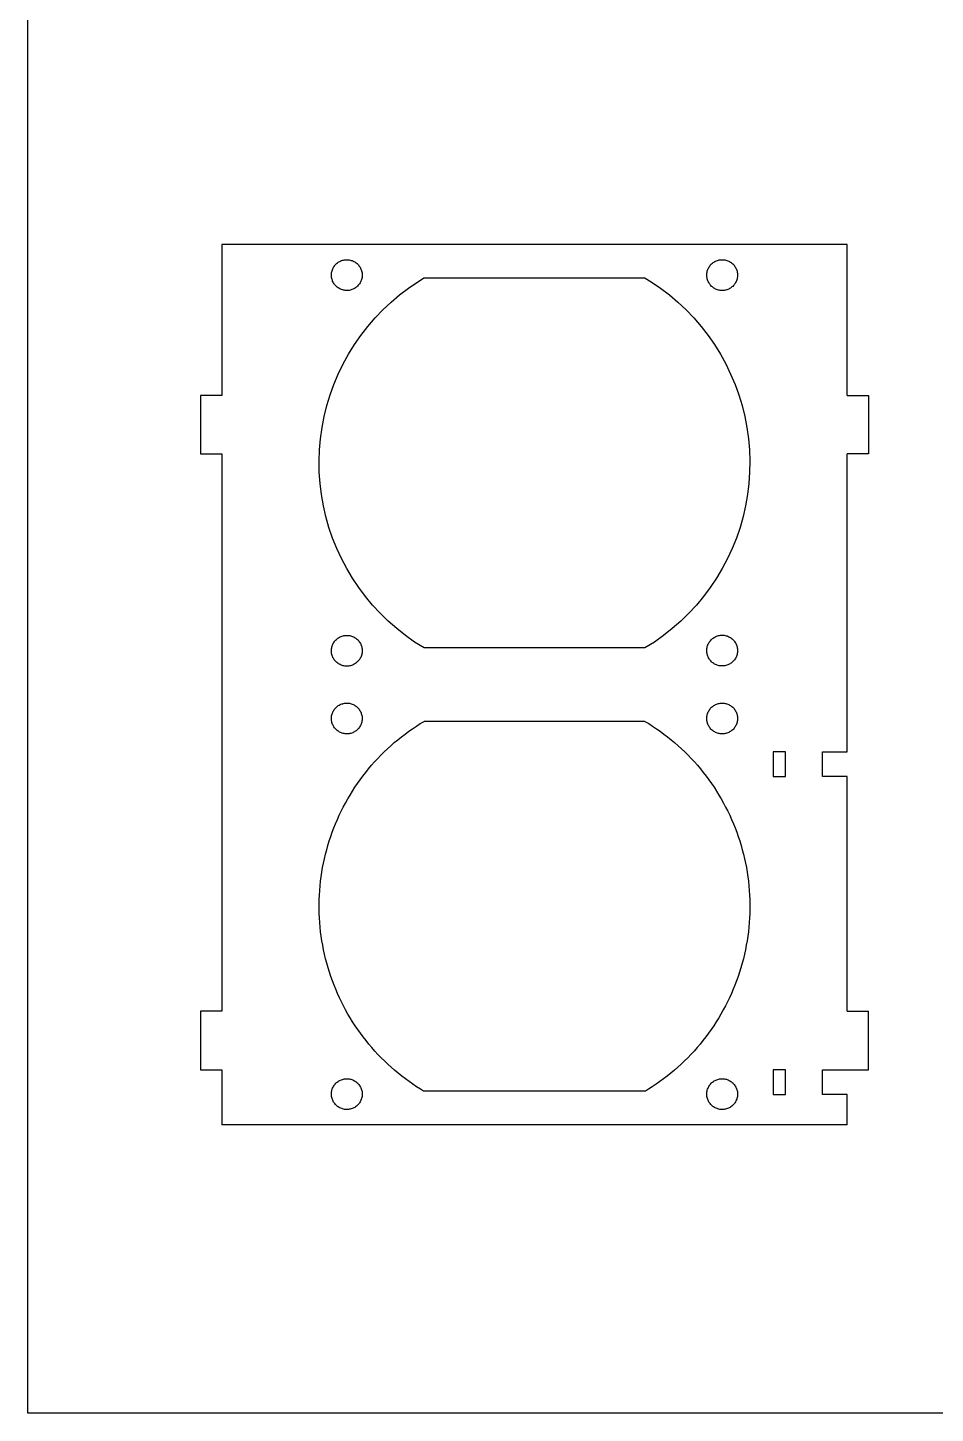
# Model space of a CAD drawing. Extents: x -289 to 301, y -213 to 237.
# Drawn here: x -288.7 to -141.2, y -212.8 to 12.2 of the extents above; entities that cross this region are included whole.
import ezdxf

# ---------------------------------------------------------------- set-up
doc = ezdxf.new("R2010")
doc.units = 0
doc.layers.get('0').update_dxf_attribs({"linetype": 'CONTINUOUS'})

msp = doc.modelspace()

# ---------------------------------------------------------------- linework, layer by layer
for p, q in [((-288.69, -212.8), (-288.69, 237.2)), ((-257.13, -22.98), (-257.13, -47.51)), ((-155.53, -22.98), (-257.13, -22.98)), ((-155.53, -47.51), (-155.53, -22.98)), ((-239.18, -27.12), (-239.12, -26.98)), ((-239.12, -26.98), (-239.05, -26.84)), ((-239.05, -26.84), (-238.98, -26.7)), ((-238.98, -26.7), (-238.89, -26.57)), ((-238.89, -26.57), (-238.8, -26.44)), ((-238.8, -26.44), (-238.7, -26.32)), ((-238.7, -26.32), (-238.59, -26.2)), ((-238.59, -26.2), (-238.48, -26.1)), ((-238.48, -26.1), (-238.36, -26)), ((-238.36, -26), (-238.23, -25.9)), ((-238.23, -25.9), (-238.1, -25.82)), ((-238.1, -25.82), (-237.96, -25.75)), ((-237.96, -25.75), (-237.82, -25.68)), ((-237.82, -25.68), (-237.67, -25.62)), ((-237.67, -25.62), (-237.52, -25.57)), ((-237.52, -25.57), (-237.37, -25.53)), ((-237.37, -25.53), (-237.22, -25.51)), ((-237.22, -25.51), (-237.06, -25.49)), ((-237.06, -25.49), (-236.9, -25.48)), ((-236.9, -25.48), (-236.75, -25.48)), ((-236.75, -25.48), (-236.59, -25.49)), ((-236.59, -25.49), (-236.43, -25.51)), ((-236.43, -25.51), (-236.28, -25.54)), ((-236.28, -25.54), (-236.13, -25.58)), ((-236.13, -25.58), (-235.98, -25.63)), ((-235.98, -25.63), (-235.83, -25.68)), ((-235.83, -25.68), (-235.69, -25.75)), ((-235.69, -25.75), (-235.55, -25.83)), ((-235.55, -25.83), (-235.42, -25.91)), ((-235.42, -25.91), (-235.29, -26)), ((-235.29, -26), (-235.17, -26.1)), ((-235.17, -26.1), (-235.06, -26.21)), ((-235.06, -26.21), (-234.95, -26.33)), ((-234.95, -26.33), (-234.85, -26.45)), ((-234.85, -26.45), (-234.76, -26.58)), ((-234.76, -26.58), (-234.67, -26.71)), ((-234.67, -26.71), (-234.6, -26.85)), ((-234.6, -26.85), (-234.53, -26.99)), ((-234.53, -26.99), (-234.48, -27.13)), ((-178.15, -27.06), (-178.09, -26.91)), ((-178.09, -26.91), (-178.02, -26.77)), ((-178.02, -26.77), (-177.94, -26.64)), ((-177.94, -26.64), (-177.85, -26.51)), ((-177.85, -26.51), (-177.76, -26.38)), ((-177.76, -26.38), (-177.65, -26.26)), ((-177.65, -26.26), (-177.54, -26.15)), ((-177.54, -26.15), (-177.42, -26.05)), ((-177.42, -26.05), (-177.3, -25.95)), ((-177.3, -25.95), (-177.17, -25.87)), ((-177.17, -25.87), (-177.03, -25.79)), ((-177.03, -25.79), (-176.89, -25.71)), ((-176.89, -25.71), (-176.75, -25.65)), ((-176.75, -25.65), (-176.6, -25.6)), ((-176.6, -25.6), (-176.45, -25.55)), ((-176.45, -25.55), (-176.3, -25.52)), ((-176.3, -25.52), (-176.14, -25.5)), ((-176.14, -25.5), (-175.99, -25.48)), ((-175.99, -25.48), (-175.83, -25.48)), ((-175.83, -25.48), (-175.67, -25.48)), ((-175.67, -25.48), (-175.52, -25.5)), ((-175.52, -25.5), (-175.36, -25.52)), ((-175.36, -25.52), (-175.21, -25.55)), ((-175.21, -25.55), (-175.06, -25.6)), ((-175.06, -25.6), (-174.91, -25.65)), ((-174.91, -25.65), (-174.77, -25.71)), ((-174.77, -25.71), (-174.63, -25.79)), ((-174.63, -25.79), (-174.49, -25.87)), ((-174.49, -25.87), (-174.36, -25.95)), ((-174.36, -25.95), (-174.24, -26.05)), ((-174.24, -26.05), (-174.12, -26.15)), ((-174.12, -26.15), (-174.01, -26.26)), ((-174.01, -26.26), (-173.9, -26.38)), ((-173.9, -26.38), (-173.81, -26.51)), ((-173.81, -26.51), (-173.72, -26.64)), ((-173.72, -26.64), (-173.64, -26.77)), ((-173.64, -26.77), (-173.57, -26.91)), ((-173.57, -26.91), (-173.51, -27.06)), ((-239.33, -27.89), (-239.32, -27.73)), ((-239.33, -28.05), (-239.33, -27.89)), ((-239.32, -28.21), (-239.33, -28.05)), ((-239.32, -27.73), (-239.3, -27.58)), ((-239.3, -28.36), (-239.32, -28.21)), ((-239.3, -27.58), (-239.27, -27.42)), ((-239.27, -28.52), (-239.3, -28.36)), ((-239.27, -27.42), (-239.23, -27.27)), ((-239.23, -28.67), (-239.27, -28.52)), ((-239.23, -27.27), (-239.18, -27.12)), ((-239.18, -28.82), (-239.23, -28.67)), ((-239.13, -28.96), (-239.18, -28.82)), ((-239.06, -29.11), (-239.13, -28.96)), ((-238.98, -29.24), (-239.06, -29.11)), ((-238.9, -29.38), (-238.98, -29.24)), ((-234.61, -29.12), (-234.68, -29.25)), ((-234.54, -28.97), (-234.61, -29.12)), ((-234.48, -28.83), (-234.54, -28.97)), ((-234.48, -27.13), (-234.43, -27.28)), ((-234.43, -28.68), (-234.48, -28.83)), ((-234.43, -27.28), (-234.39, -27.44)), ((-234.39, -28.53), (-234.43, -28.68)), ((-234.39, -27.44), (-234.36, -27.59)), ((-234.36, -28.37), (-234.39, -28.53)), ((-234.36, -27.59), (-234.34, -27.75)), ((-234.34, -28.22), (-234.36, -28.37)), ((-234.34, -27.75), (-234.33, -27.9)), ((-234.33, -28.06), (-234.34, -28.22)), ((-234.33, -27.9), (-234.33, -28.06)), ((-226.8, -30.09), (-225.3, -29.06)), ((-225.3, -29.06), (-224.34, -28.48)), ((-188.32, -28.48), (-224.34, -28.48)), ((-188.32, -28.48), (-187.36, -29.06)), ((-187.36, -29.06), (-185.86, -30.09)), ((-178.33, -27.98), (-178.32, -27.82)), ((-178.32, -28.13), (-178.33, -27.98)), ((-178.32, -27.82), (-178.31, -27.66)), ((-178.31, -28.29), (-178.32, -28.13)), ((-178.31, -27.66), (-178.29, -27.51)), ((-178.29, -28.44), (-178.31, -28.29)), ((-178.29, -27.51), (-178.25, -27.35)), ((-178.25, -28.6), (-178.29, -28.44)), ((-178.25, -27.35), (-178.21, -27.2)), ((-178.21, -28.75), (-178.25, -28.6)), ((-178.21, -27.2), (-178.15, -27.06)), ((-178.15, -28.9), (-178.21, -28.75)), ((-178.09, -29.04), (-178.15, -28.9)), ((-178.02, -29.18), (-178.09, -29.04)), ((-177.94, -29.32), (-178.02, -29.18)), ((-173.64, -29.18), (-173.72, -29.32)), ((-173.57, -29.04), (-173.64, -29.18)), ((-173.51, -28.9), (-173.57, -29.04)), ((-173.51, -27.06), (-173.45, -27.2)), ((-173.45, -28.75), (-173.51, -28.9)), ((-173.45, -27.2), (-173.41, -27.35)), ((-173.41, -28.6), (-173.45, -28.75)), ((-173.41, -27.35), (-173.37, -27.51)), ((-173.37, -28.44), (-173.41, -28.6)), ((-173.37, -27.51), (-173.35, -27.66)), ((-173.35, -28.29), (-173.37, -28.44)), ((-173.35, -27.66), (-173.33, -27.82)), ((-173.33, -28.13), (-173.35, -28.29)), ((-173.33, -27.82), (-173.33, -27.98)), ((-173.33, -27.98), (-173.33, -28.13)), ((-238.81, -29.5), (-238.9, -29.38)), ((-238.71, -29.62), (-238.81, -29.5)), ((-238.6, -29.74), (-238.71, -29.62)), ((-238.49, -29.85), (-238.6, -29.74)), ((-238.37, -29.95), (-238.49, -29.85)), ((-238.24, -30.04), (-238.37, -29.95)), ((-238.11, -30.12), (-238.24, -30.04)), ((-237.97, -30.2), (-238.11, -30.12)), ((-237.83, -30.27), (-237.97, -30.2)), ((-237.68, -30.33), (-237.83, -30.27)), ((-237.53, -30.38), (-237.68, -30.33)), ((-237.38, -30.41), (-237.53, -30.38)), ((-237.23, -30.44), (-237.38, -30.41)), ((-237.07, -30.46), (-237.23, -30.44)), ((-236.91, -30.47), (-237.07, -30.46)), ((-236.76, -30.47), (-236.91, -30.47)), ((-236.6, -30.47), (-236.76, -30.47)), ((-236.44, -30.45), (-236.6, -30.47)), ((-236.29, -30.42), (-236.44, -30.45)), ((-236.14, -30.38), (-236.29, -30.42)), ((-235.99, -30.33), (-236.14, -30.38)), ((-235.84, -30.27), (-235.99, -30.33)), ((-235.7, -30.21), (-235.84, -30.27)), ((-235.56, -30.13), (-235.7, -30.21)), ((-235.43, -30.05), (-235.56, -30.13)), ((-235.3, -29.96), (-235.43, -30.05)), ((-235.18, -29.86), (-235.3, -29.96)), ((-235.07, -29.75), (-235.18, -29.86)), ((-234.96, -29.63), (-235.07, -29.75)), ((-234.86, -29.51), (-234.96, -29.63)), ((-234.77, -29.39), (-234.86, -29.51)), ((-234.68, -29.25), (-234.77, -29.39)), ((-229.64, -32.37), (-228.25, -31.19)), ((-228.25, -31.19), (-226.8, -30.09)), ((-185.86, -30.09), (-184.41, -31.19)), ((-184.41, -31.19), (-183.02, -32.37)), ((-177.85, -29.45), (-177.94, -29.32)), ((-177.76, -29.57), (-177.85, -29.45)), ((-177.65, -29.69), (-177.76, -29.57)), ((-177.54, -29.8), (-177.65, -29.69)), ((-177.42, -29.9), (-177.54, -29.8)), ((-177.3, -30), (-177.42, -29.9)), ((-177.17, -30.09), (-177.3, -30)), ((-177.03, -30.17), (-177.17, -30.09)), ((-176.89, -30.24), (-177.03, -30.17)), ((-176.75, -30.3), (-176.89, -30.24)), ((-176.6, -30.35), (-176.75, -30.3)), ((-176.45, -30.4), (-176.6, -30.35)), ((-176.3, -30.43), (-176.45, -30.4)), ((-176.14, -30.46), (-176.3, -30.43)), ((-175.99, -30.47), (-176.14, -30.46)), ((-175.83, -30.48), (-175.99, -30.47)), ((-175.67, -30.47), (-175.83, -30.48)), ((-175.52, -30.46), (-175.67, -30.47)), ((-175.36, -30.43), (-175.52, -30.46)), ((-175.21, -30.4), (-175.36, -30.43)), ((-175.06, -30.35), (-175.21, -30.4)), ((-174.91, -30.3), (-175.06, -30.35)), ((-174.77, -30.24), (-174.91, -30.3)), ((-174.63, -30.17), (-174.77, -30.24)), ((-174.49, -30.09), (-174.63, -30.17)), ((-174.36, -30), (-174.49, -30.09)), ((-174.24, -29.9), (-174.36, -30)), ((-174.12, -29.8), (-174.24, -29.9)), ((-174.01, -29.69), (-174.12, -29.8)), ((-173.9, -29.57), (-174.01, -29.69)), ((-173.81, -29.45), (-173.9, -29.57)), ((-173.72, -29.32), (-173.81, -29.45)), ((-232.23, -34.94), (-230.97, -33.62)), ((-230.97, -33.62), (-229.64, -32.37)), ((-183.02, -32.37), (-181.69, -33.62)), ((-181.69, -33.62), (-180.43, -34.94)), ((-233.42, -36.32), (-232.23, -34.94)), ((-180.43, -34.94), (-179.24, -36.32)), ((-235.58, -39.25), (-234.54, -37.76)), ((-234.54, -37.76), (-233.42, -36.32)), ((-179.24, -36.32), (-178.12, -37.76)), ((-178.12, -37.76), (-177.08, -39.25)), ((-236.54, -40.8), (-235.58, -39.25)), ((-177.08, -39.25), (-176.12, -40.8)), ((-238.21, -44.04), (-237.42, -42.4)), ((-237.42, -42.4), (-236.54, -40.8)), ((-176.12, -40.8), (-175.24, -42.4)), ((-175.24, -42.4), (-174.45, -44.04)), ((-238.92, -45.72), (-238.21, -44.04)), ((-174.45, -44.04), (-173.74, -45.72)), ((-239.54, -47.43), (-238.92, -45.72)), ((-173.74, -45.72), (-173.12, -47.43)), ((-260.63, -47.51), (-260.63, -56.98)), ((-257.13, -47.51), (-260.63, -47.51)), ((-240.51, -50.94), (-240.07, -49.17)), ((-240.07, -49.17), (-239.54, -47.43)), ((-173.12, -47.43), (-172.59, -49.17)), ((-172.59, -49.17), (-172.15, -50.94)), ((-155.53, -47.51), (-152.03, -47.51)), ((-152.03, -47.51), (-152.03, -56.98)), ((-240.86, -52.73), (-240.51, -50.94)), ((-172.15, -50.94), (-171.8, -52.73)), ((-241.11, -54.54), (-240.86, -52.73)), ((-171.8, -52.73), (-171.55, -54.54)), ((-241.27, -56.35), (-241.11, -54.54)), ((-171.55, -54.54), (-171.39, -56.35)), ((-260.63, -56.98), (-257.13, -56.98)), ((-257.13, -56.98), (-257.13, -147.51)), ((-241.33, -58.17), (-241.27, -56.35)), ((-241.3, -59.99), (-241.33, -58.17)), ((-171.39, -56.35), (-171.33, -58.17)), ((-171.33, -58.17), (-171.36, -59.99)), ((-155.53, -105.38), (-155.53, -56.98)), ((-152.03, -56.98), (-155.53, -56.98)), ((-241.17, -61.81), (-241.3, -59.99)), ((-171.36, -59.99), (-171.49, -61.81)), ((-240.95, -63.62), (-241.17, -61.81)), ((-171.49, -61.81), (-171.71, -63.62)), ((-240.64, -65.42), (-240.95, -63.62)), ((-171.71, -63.62), (-172.02, -65.42)), ((-240.23, -67.19), (-240.64, -65.42)), ((-239.73, -68.94), (-240.23, -67.19)), ((-172.43, -67.19), (-172.93, -68.94)), ((-172.02, -65.42), (-172.43, -67.19)), ((-239.14, -70.67), (-239.73, -68.94)), ((-172.93, -68.94), (-173.52, -70.67)), ((-238.46, -72.36), (-239.14, -70.67)), ((-173.52, -70.67), (-174.2, -72.36)), ((-237.69, -74.01), (-238.46, -72.36)), ((-236.84, -75.62), (-237.69, -74.01)), ((-174.97, -74.01), (-175.82, -75.62)), ((-174.2, -72.36), (-174.97, -74.01)), ((-235.91, -77.19), (-236.84, -75.62)), ((-175.82, -75.62), (-176.75, -77.19)), ((-234.89, -78.7), (-235.91, -77.19)), ((-233.8, -80.16), (-234.89, -78.7)), ((-177.77, -78.7), (-178.86, -80.16)), ((-176.75, -77.19), (-177.77, -78.7)), ((-232.64, -81.56), (-233.8, -80.16)), ((-178.86, -80.16), (-180.02, -81.56)), ((-231.4, -82.9), (-232.64, -81.56)), ((-230.09, -84.17), (-231.4, -82.9)), ((-181.26, -82.9), (-182.57, -84.17)), ((-180.02, -81.56), (-181.26, -82.9)), ((-228.72, -85.37), (-230.09, -84.17)), ((-227.29, -86.5), (-228.72, -85.37)), ((-183.94, -85.37), (-185.37, -86.5)), ((-182.57, -84.17), (-183.94, -85.37)), ((-239.02, -87.76), (-238.94, -87.63)), ((-238.94, -87.63), (-238.85, -87.5)), ((-238.85, -87.5), (-238.75, -87.38)), ((-238.75, -87.38), (-238.65, -87.26)), ((-238.65, -87.26), (-238.53, -87.15)), ((-238.53, -87.15), (-238.42, -87.04)), ((-238.42, -87.04), (-238.29, -86.95)), ((-238.29, -86.95), (-238.16, -86.86)), ((-238.16, -86.86), (-238.03, -86.78)), ((-238.03, -86.78), (-237.89, -86.71)), ((-237.89, -86.71), (-237.74, -86.65)), ((-237.74, -86.65), (-237.59, -86.6)), ((-237.59, -86.6), (-237.44, -86.55)), ((-237.44, -86.55), (-237.29, -86.52)), ((-237.29, -86.52), (-237.13, -86.49)), ((-237.13, -86.49), (-236.98, -86.48)), ((-236.98, -86.48), (-236.82, -86.48)), ((-236.82, -86.48), (-236.66, -86.48)), ((-236.66, -86.48), (-236.51, -86.5)), ((-236.51, -86.5), (-236.35, -86.52)), ((-236.35, -86.52), (-236.2, -86.56)), ((-236.2, -86.56), (-236.05, -86.6)), ((-236.05, -86.6), (-235.9, -86.66)), ((-235.9, -86.66), (-235.76, -86.72)), ((-235.76, -86.72), (-235.62, -86.79)), ((-235.62, -86.79), (-235.48, -86.87)), ((-235.48, -86.87), (-235.35, -86.96)), ((-235.35, -86.96), (-235.23, -87.06)), ((-235.23, -87.06), (-235.11, -87.16)), ((-235.11, -87.16), (-235, -87.27)), ((-235, -87.27), (-234.9, -87.39)), ((-234.9, -87.39), (-234.8, -87.51)), ((-234.8, -87.51), (-234.71, -87.64)), ((-234.71, -87.64), (-234.63, -87.78)), ((-225.81, -87.56), (-227.29, -86.5)), ((-224.24, -88.48), (-225.81, -87.56)), ((-186.85, -87.56), (-188.42, -88.48)), ((-185.37, -86.5), (-186.85, -87.56)), ((-178.08, -87.86), (-178.01, -87.73)), ((-178.01, -87.73), (-177.93, -87.59)), ((-177.93, -87.59), (-177.84, -87.46)), ((-177.84, -87.46), (-177.74, -87.34)), ((-177.74, -87.34), (-177.64, -87.22)), ((-177.64, -87.22), (-177.53, -87.11)), ((-177.53, -87.11), (-177.41, -87.01)), ((-177.41, -87.01), (-177.28, -86.91)), ((-177.28, -86.91), (-177.15, -86.83)), ((-177.15, -86.83), (-177.02, -86.75)), ((-177.02, -86.75), (-176.88, -86.68)), ((-176.88, -86.68), (-176.73, -86.62)), ((-176.73, -86.62), (-176.58, -86.56)), ((-176.58, -86.56), (-176.43, -86.52)), ((-176.43, -86.52), (-176.28, -86.49)), ((-176.28, -86.49), (-176.12, -86.46)), ((-176.12, -86.46), (-175.97, -86.45)), ((-175.97, -86.45), (-175.81, -86.45)), ((-175.81, -86.45), (-175.65, -86.45)), ((-175.65, -86.45), (-175.5, -86.47)), ((-175.5, -86.47), (-175.34, -86.5)), ((-175.34, -86.5), (-175.19, -86.53)), ((-175.19, -86.53), (-175.04, -86.58)), ((-175.04, -86.58), (-174.89, -86.63)), ((-174.89, -86.63), (-174.75, -86.69)), ((-174.75, -86.69), (-174.61, -86.77)), ((-174.61, -86.77), (-174.47, -86.85)), ((-174.47, -86.85), (-174.35, -86.94)), ((-174.35, -86.94), (-174.22, -87.03)), ((-174.22, -87.03), (-174.1, -87.14)), ((-174.1, -87.14), (-173.99, -87.25)), ((-173.99, -87.25), (-173.89, -87.37)), ((-173.89, -87.37), (-173.8, -87.49)), ((-173.8, -87.49), (-173.71, -87.62)), ((-173.71, -87.62), (-173.63, -87.76)), ((-239.33, -88.97), (-239.32, -88.81)), ((-239.33, -89.12), (-239.33, -88.97)), ((-239.31, -89.28), (-239.33, -89.12)), ((-239.32, -88.81), (-239.31, -88.65)), ((-239.31, -88.65), (-239.28, -88.5)), ((-239.29, -89.44), (-239.31, -89.28)), ((-239.25, -89.59), (-239.29, -89.44)), ((-239.28, -88.5), (-239.25, -88.35)), ((-239.25, -88.35), (-239.2, -88.19)), ((-239.21, -89.74), (-239.25, -89.59)), ((-239.16, -89.89), (-239.21, -89.74)), ((-239.2, -88.19), (-239.15, -88.05)), ((-239.1, -90.03), (-239.16, -89.89)), ((-239.15, -88.05), (-239.09, -87.9)), ((-239.09, -87.9), (-239.02, -87.76)), ((-234.63, -87.78), (-234.56, -87.92)), ((-234.51, -89.91), (-234.57, -90.05)), ((-234.56, -87.92), (-234.5, -88.06)), ((-234.46, -89.76), (-234.51, -89.91)), ((-234.5, -88.06), (-234.45, -88.21)), ((-234.41, -89.61), (-234.46, -89.76)), ((-234.45, -88.21), (-234.41, -88.36)), ((-234.41, -88.36), (-234.37, -88.52)), ((-234.38, -89.45), (-234.41, -89.61)), ((-234.35, -89.3), (-234.38, -89.45)), ((-234.37, -88.52), (-234.35, -88.67)), ((-234.35, -88.67), (-234.33, -88.83)), ((-234.34, -89.14), (-234.35, -89.3)), ((-234.33, -88.99), (-234.34, -89.14)), ((-234.33, -88.83), (-234.33, -88.99)), ((-188.42, -88.48), (-224.24, -88.48)), ((-178.33, -88.93), (-178.32, -88.77)), ((-178.33, -89.08), (-178.33, -88.93)), ((-178.31, -89.24), (-178.33, -89.08)), ((-178.32, -88.77), (-178.31, -88.61)), ((-178.31, -88.61), (-178.28, -88.46)), ((-178.29, -89.4), (-178.31, -89.24)), ((-178.26, -89.55), (-178.29, -89.4)), ((-178.28, -88.46), (-178.25, -88.31)), ((-178.21, -89.7), (-178.26, -89.55)), ((-178.25, -88.31), (-178.2, -88.16)), ((-178.16, -89.85), (-178.21, -89.7)), ((-178.2, -88.16), (-178.15, -88.01)), ((-178.1, -89.99), (-178.16, -89.85)), ((-178.15, -88.01), (-178.08, -87.86)), ((-178.03, -90.13), (-178.1, -89.99)), ((-173.63, -87.76), (-173.56, -87.9)), ((-173.51, -89.89), (-173.58, -90.03)), ((-173.56, -87.9), (-173.5, -88.05)), ((-173.46, -89.74), (-173.51, -89.89)), ((-173.5, -88.05), (-173.45, -88.19)), ((-173.41, -89.59), (-173.46, -89.74)), ((-173.45, -88.19), (-173.4, -88.34)), ((-173.38, -89.44), (-173.41, -89.59)), ((-173.4, -88.34), (-173.37, -88.5)), ((-173.35, -89.28), (-173.38, -89.44)), ((-173.37, -88.5), (-173.35, -88.65)), ((-173.35, -88.65), (-173.33, -88.81)), ((-173.34, -89.12), (-173.35, -89.28)), ((-173.33, -88.97), (-173.34, -89.12)), ((-173.33, -88.81), (-173.33, -88.97)), ((-239.03, -90.17), (-239.1, -90.03)), ((-238.95, -90.31), (-239.03, -90.17)), ((-238.86, -90.44), (-238.95, -90.31)), ((-238.76, -90.56), (-238.86, -90.44)), ((-238.66, -90.68), (-238.76, -90.56)), ((-238.55, -90.79), (-238.66, -90.68)), ((-238.43, -90.9), (-238.55, -90.79)), ((-238.31, -90.99), (-238.43, -90.9)), ((-238.18, -91.08), (-238.31, -90.99)), ((-238.04, -91.16), (-238.18, -91.08)), ((-237.9, -91.23), (-238.04, -91.16)), ((-237.76, -91.3), (-237.9, -91.23)), ((-237.61, -91.35), (-237.76, -91.3)), ((-237.46, -91.4), (-237.61, -91.35)), ((-237.31, -91.43), (-237.46, -91.4)), ((-237.15, -91.46), (-237.31, -91.43)), ((-237, -91.47), (-237.15, -91.46)), ((-236.84, -91.48), (-237, -91.47)), ((-236.68, -91.47), (-236.84, -91.48)), ((-236.53, -91.46), (-236.68, -91.47)), ((-236.37, -91.43), (-236.53, -91.46)), ((-236.22, -91.4), (-236.37, -91.43)), ((-236.07, -91.36), (-236.22, -91.4)), ((-235.92, -91.3), (-236.07, -91.36)), ((-235.77, -91.24), (-235.92, -91.3)), ((-235.63, -91.17), (-235.77, -91.24)), ((-235.5, -91.09), (-235.63, -91.17)), ((-235.37, -91), (-235.5, -91.09)), ((-235.24, -90.91), (-235.37, -91)), ((-235.13, -90.8), (-235.24, -90.91)), ((-235.01, -90.69), (-235.13, -90.8)), ((-234.91, -90.58), (-235.01, -90.69)), ((-234.81, -90.45), (-234.91, -90.58)), ((-234.72, -90.32), (-234.81, -90.45)), ((-234.64, -90.19), (-234.72, -90.32)), ((-234.57, -90.05), (-234.64, -90.19)), ((-177.95, -90.27), (-178.03, -90.13)), ((-177.86, -90.4), (-177.95, -90.27)), ((-177.77, -90.53), (-177.86, -90.4)), ((-177.67, -90.64), (-177.77, -90.53)), ((-177.56, -90.76), (-177.67, -90.64)), ((-177.44, -90.86), (-177.56, -90.76)), ((-177.32, -90.96), (-177.44, -90.86)), ((-177.19, -91.05), (-177.32, -90.96)), ((-177.05, -91.13), (-177.19, -91.05)), ((-176.91, -91.2), (-177.05, -91.13)), ((-176.77, -91.26), (-176.91, -91.2)), ((-176.62, -91.32), (-176.77, -91.26)), ((-176.47, -91.36), (-176.62, -91.32)), ((-176.32, -91.4), (-176.47, -91.36)), ((-176.16, -91.42), (-176.32, -91.4)), ((-176.01, -91.44), (-176.16, -91.42)), ((-175.85, -91.45), (-176.01, -91.44)), ((-175.69, -91.44), (-175.85, -91.45)), ((-175.54, -91.43), (-175.69, -91.44)), ((-175.38, -91.41), (-175.54, -91.43)), ((-175.23, -91.37), (-175.38, -91.41)), ((-175.08, -91.33), (-175.23, -91.37)), ((-174.93, -91.28), (-175.08, -91.33)), ((-174.78, -91.22), (-174.93, -91.28)), ((-174.64, -91.15), (-174.78, -91.22)), ((-174.51, -91.07), (-174.64, -91.15)), ((-174.38, -90.98), (-174.51, -91.07)), ((-174.25, -90.89), (-174.38, -90.98)), ((-174.13, -90.78), (-174.25, -90.89)), ((-174.02, -90.67), (-174.13, -90.78)), ((-173.92, -90.56), (-174.02, -90.67)), ((-173.82, -90.43), (-173.92, -90.56)), ((-173.73, -90.3), (-173.82, -90.43)), ((-173.65, -90.17), (-173.73, -90.3)), ((-173.58, -90.03), (-173.65, -90.17)), ((-239.17, -99.1), (-239.11, -98.95)), ((-239.11, -98.95), (-239.04, -98.81)), ((-239.04, -98.81), (-238.96, -98.67)), ((-238.96, -98.67), (-238.88, -98.54)), ((-238.88, -98.54), (-238.78, -98.42)), ((-238.78, -98.42), (-238.68, -98.3)), ((-238.68, -98.3), (-238.57, -98.18)), ((-238.57, -98.18), (-238.46, -98.08)), ((-238.46, -98.08), (-238.33, -97.98)), ((-238.33, -97.98), (-238.21, -97.89)), ((-238.21, -97.89), (-238.07, -97.81)), ((-238.07, -97.81), (-237.93, -97.73)), ((-237.93, -97.73), (-237.79, -97.67)), ((-237.79, -97.67), (-237.64, -97.61)), ((-237.64, -97.61), (-237.49, -97.57)), ((-237.49, -97.57), (-237.34, -97.53)), ((-237.34, -97.53), (-237.19, -97.5)), ((-237.19, -97.5), (-237.03, -97.48)), ((-237.03, -97.48), (-236.87, -97.48)), ((-236.87, -97.48), (-236.72, -97.48)), ((-236.72, -97.48), (-236.56, -97.49)), ((-236.56, -97.49), (-236.4, -97.51)), ((-236.4, -97.51), (-236.25, -97.54)), ((-236.25, -97.54), (-236.1, -97.59)), ((-236.1, -97.59), (-235.95, -97.64)), ((-235.95, -97.64), (-235.8, -97.7)), ((-235.8, -97.7), (-235.66, -97.76)), ((-235.66, -97.76), (-235.53, -97.84)), ((-235.53, -97.84), (-235.4, -97.93)), ((-235.4, -97.93), (-235.27, -98.02)), ((-235.27, -98.02), (-235.15, -98.12)), ((-235.15, -98.12), (-235.04, -98.23)), ((-235.04, -98.23), (-234.93, -98.35)), ((-234.93, -98.35), (-234.83, -98.47)), ((-234.83, -98.47), (-234.74, -98.6)), ((-234.74, -98.6), (-234.66, -98.73)), ((-234.66, -98.73), (-234.59, -98.87)), ((-234.59, -98.87), (-234.52, -99.02)), ((-178.15, -99.06), (-178.09, -98.91)), ((-178.09, -98.91), (-178.02, -98.77)), ((-178.02, -98.77), (-177.94, -98.64)), ((-177.94, -98.64), (-177.85, -98.51)), ((-177.85, -98.51), (-177.76, -98.38)), ((-177.76, -98.38), (-177.65, -98.26)), ((-177.65, -98.26), (-177.54, -98.15)), ((-177.54, -98.15), (-177.42, -98.05)), ((-177.42, -98.05), (-177.3, -97.95)), ((-177.3, -97.95), (-177.17, -97.87)), ((-177.17, -97.87), (-177.03, -97.79)), ((-177.03, -97.79), (-176.89, -97.71)), ((-176.89, -97.71), (-176.75, -97.65)), ((-176.75, -97.65), (-176.6, -97.6)), ((-176.6, -97.6), (-176.45, -97.55)), ((-176.45, -97.55), (-176.3, -97.52)), ((-176.3, -97.52), (-176.14, -97.5)), ((-176.14, -97.5), (-175.99, -97.48)), ((-175.99, -97.48), (-175.83, -97.48)), ((-175.83, -97.48), (-175.67, -97.48)), ((-175.67, -97.48), (-175.52, -97.5)), ((-175.52, -97.5), (-175.36, -97.52)), ((-175.36, -97.52), (-175.21, -97.55)), ((-175.21, -97.55), (-175.06, -97.6)), ((-175.06, -97.6), (-174.91, -97.65)), ((-174.91, -97.65), (-174.77, -97.71)), ((-174.77, -97.71), (-174.63, -97.79)), ((-174.63, -97.79), (-174.49, -97.87)), ((-174.49, -97.87), (-174.36, -97.95)), ((-174.36, -97.95), (-174.24, -98.05)), ((-174.24, -98.05), (-174.12, -98.15)), ((-174.12, -98.15), (-174.01, -98.26)), ((-174.01, -98.26), (-173.9, -98.38)), ((-173.9, -98.38), (-173.81, -98.51)), ((-173.81, -98.51), (-173.72, -98.64)), ((-173.72, -98.64), (-173.64, -98.77)), ((-173.64, -98.77), (-173.57, -98.91)), ((-173.57, -98.91), (-173.51, -99.06)), ((-239.33, -99.86), (-239.32, -99.71)), ((-239.33, -100.02), (-239.33, -99.86)), ((-239.32, -100.18), (-239.33, -100.02)), ((-239.32, -99.71), (-239.29, -99.55)), ((-239.3, -100.33), (-239.32, -100.18)), ((-239.28, -100.49), (-239.3, -100.33)), ((-239.29, -99.55), (-239.26, -99.4)), ((-239.24, -100.64), (-239.28, -100.49)), ((-239.26, -99.4), (-239.22, -99.24)), ((-239.19, -100.79), (-239.24, -100.64)), ((-239.22, -99.24), (-239.17, -99.1)), ((-239.14, -100.94), (-239.19, -100.79)), ((-239.07, -101.08), (-239.14, -100.94)), ((-239, -101.22), (-239.07, -101.08)), ((-238.92, -101.35), (-239, -101.22)), ((-234.62, -101.14), (-234.7, -101.28)), ((-234.55, -101), (-234.62, -101.14)), ((-234.49, -100.86), (-234.55, -101)), ((-234.52, -99.02), (-234.47, -99.16)), ((-234.44, -100.71), (-234.49, -100.86)), ((-234.47, -99.16), (-234.42, -99.31)), ((-234.4, -100.56), (-234.44, -100.71)), ((-234.42, -99.31), (-234.38, -99.47)), ((-234.37, -100.4), (-234.4, -100.56)), ((-234.38, -99.47), (-234.36, -99.62)), ((-234.34, -100.25), (-234.37, -100.4)), ((-234.36, -99.62), (-234.34, -99.78)), ((-234.34, -99.78), (-234.33, -99.93)), ((-234.33, -100.09), (-234.34, -100.25)), ((-234.33, -99.93), (-234.33, -100.09)), ((-226.15, -101.63), (-225.53, -101.21)), ((-225.53, -101.21), (-224.9, -100.81)), ((-224.9, -100.81), (-224.24, -100.48)), ((-188.42, -100.48), (-224.24, -100.48)), ((-188.42, -100.48), (-187.76, -100.81)), ((-187.76, -100.81), (-187.13, -101.21)), ((-187.13, -101.21), (-186.51, -101.63)), ((-178.33, -99.98), (-178.32, -99.82)), ((-178.32, -100.13), (-178.33, -99.98)), ((-178.32, -99.82), (-178.31, -99.66)), ((-178.31, -100.29), (-178.32, -100.13)), ((-178.31, -99.66), (-178.29, -99.51)), ((-178.29, -100.44), (-178.31, -100.29)), ((-178.29, -99.51), (-178.25, -99.35)), ((-178.25, -100.6), (-178.29, -100.44)), ((-178.25, -99.35), (-178.21, -99.2)), ((-178.21, -100.75), (-178.25, -100.6)), ((-178.21, -99.2), (-178.15, -99.06)), ((-178.15, -100.9), (-178.21, -100.75)), ((-178.09, -101.04), (-178.15, -100.9)), ((-178.02, -101.18), (-178.09, -101.04)), ((-177.94, -101.32), (-178.02, -101.18)), ((-173.64, -101.18), (-173.72, -101.32)), ((-173.57, -101.04), (-173.64, -101.18)), ((-173.51, -100.9), (-173.57, -101.04)), ((-173.51, -99.06), (-173.45, -99.2)), ((-173.45, -100.75), (-173.51, -100.9)), ((-173.45, -99.2), (-173.41, -99.35)), ((-173.41, -100.6), (-173.45, -100.75)), ((-173.41, -99.35), (-173.37, -99.51)), ((-173.37, -100.44), (-173.41, -100.6)), ((-173.37, -99.51), (-173.35, -99.66)), ((-173.35, -100.29), (-173.37, -100.44)), ((-173.35, -99.66), (-173.33, -99.82)), ((-173.33, -100.13), (-173.35, -100.29)), ((-173.33, -99.82), (-173.33, -99.98)), ((-173.33, -99.98), (-173.33, -100.13)), ((-238.83, -101.48), (-238.92, -101.35)), ((-238.73, -101.6), (-238.83, -101.48)), ((-238.62, -101.72), (-238.73, -101.6)), ((-238.51, -101.83), (-238.62, -101.72)), ((-238.39, -101.93), (-238.51, -101.83)), ((-238.26, -102.02), (-238.39, -101.93)), ((-238.13, -102.11), (-238.26, -102.02)), ((-238, -102.19), (-238.13, -102.11)), ((-237.85, -102.26), (-238, -102.19)), ((-237.71, -102.32), (-237.85, -102.26)), ((-237.56, -102.37), (-237.71, -102.32)), ((-237.41, -102.41), (-237.56, -102.37)), ((-237.26, -102.44), (-237.41, -102.41)), ((-237.1, -102.46), (-237.26, -102.44)), ((-236.94, -102.47), (-237.1, -102.46)), ((-236.79, -102.48), (-236.94, -102.47)), ((-236.63, -102.47), (-236.79, -102.48)), ((-236.47, -102.45), (-236.63, -102.47)), ((-236.32, -102.42), (-236.47, -102.45)), ((-236.17, -102.39), (-236.32, -102.42)), ((-236.02, -102.34), (-236.17, -102.39)), ((-235.87, -102.28), (-236.02, -102.34)), ((-235.73, -102.22), (-235.87, -102.28)), ((-235.59, -102.15), (-235.73, -102.22)), ((-235.45, -102.06), (-235.59, -102.15)), ((-235.33, -101.97), (-235.45, -102.06)), ((-235.2, -101.87), (-235.33, -101.97)), ((-235.09, -101.77), (-235.2, -101.87)), ((-234.98, -101.66), (-235.09, -101.77)), ((-234.88, -101.54), (-234.98, -101.66)), ((-234.78, -101.41), (-234.88, -101.54)), ((-234.7, -101.28), (-234.78, -101.41)), ((-229.11, -103.9), (-228.54, -103.42)), ((-228.54, -103.42), (-227.95, -102.95)), ((-227.95, -102.95), (-227.36, -102.5)), ((-227.36, -102.5), (-226.76, -102.06)), ((-226.76, -102.06), (-226.15, -101.63)), ((-186.51, -101.63), (-185.9, -102.06)), ((-185.9, -102.06), (-185.3, -102.5)), ((-185.3, -102.5), (-184.71, -102.95)), ((-184.71, -102.95), (-184.12, -103.42)), ((-184.12, -103.42), (-183.55, -103.9)), ((-177.85, -101.45), (-177.94, -101.32)), ((-177.76, -101.57), (-177.85, -101.45)), ((-177.65, -101.69), (-177.76, -101.57)), ((-177.54, -101.8), (-177.65, -101.69)), ((-177.42, -101.9), (-177.54, -101.8)), ((-177.3, -102), (-177.42, -101.9)), ((-177.17, -102.09), (-177.3, -102)), ((-177.03, -102.17), (-177.17, -102.09)), ((-176.89, -102.24), (-177.03, -102.17)), ((-176.75, -102.3), (-176.89, -102.24)), ((-176.6, -102.35), (-176.75, -102.3)), ((-176.45, -102.4), (-176.6, -102.35)), ((-176.3, -102.43), (-176.45, -102.4)), ((-176.14, -102.46), (-176.3, -102.43)), ((-175.99, -102.47), (-176.14, -102.46)), ((-175.83, -102.48), (-175.99, -102.47)), ((-175.67, -102.47), (-175.83, -102.48)), ((-175.52, -102.46), (-175.67, -102.47)), ((-175.36, -102.43), (-175.52, -102.46)), ((-175.21, -102.4), (-175.36, -102.43)), ((-175.06, -102.35), (-175.21, -102.4)), ((-174.91, -102.3), (-175.06, -102.35)), ((-174.77, -102.24), (-174.91, -102.3)), ((-174.63, -102.17), (-174.77, -102.24)), ((-174.49, -102.09), (-174.63, -102.17)), ((-174.36, -102), (-174.49, -102.09)), ((-174.24, -101.9), (-174.36, -102)), ((-174.12, -101.8), (-174.24, -101.9)), ((-174.01, -101.69), (-174.12, -101.8)), ((-173.9, -101.57), (-174.01, -101.69)), ((-173.81, -101.45), (-173.9, -101.57)), ((-173.72, -101.32), (-173.81, -101.45)), ((-231.29, -105.94), (-230.76, -105.41)), ((-230.76, -105.41), (-230.22, -104.9)), ((-230.22, -104.9), (-229.67, -104.39)), ((-229.67, -104.39), (-229.11, -103.9)), ((-183.55, -103.9), (-182.99, -104.39)), ((-182.99, -104.39), (-182.44, -104.9)), ((-182.44, -104.9), (-181.9, -105.41)), ((-181.9, -105.41), (-181.37, -105.94)), ((-165.53, -105.38), (-167.53, -105.38)), ((-167.53, -105.38), (-167.53, -109.38)), ((-165.53, -109.38), (-165.53, -105.38)), ((-159.53, -105.38), (-155.53, -105.38)), ((-159.53, -109.38), (-159.53, -105.38)), ((-233.29, -108.15), (-232.8, -107.58)), ((-232.8, -107.58), (-232.31, -107.02)), ((-232.31, -107.02), (-231.8, -106.47)), ((-231.8, -106.47), (-231.29, -105.94)), ((-181.37, -105.94), (-180.86, -106.47)), ((-180.86, -106.47), (-180.35, -107.02)), ((-180.35, -107.02), (-179.86, -107.58)), ((-179.86, -107.58), (-179.37, -108.15)), ((-235.09, -110.53), (-234.66, -109.92)), ((-234.66, -109.92), (-234.21, -109.32)), ((-234.21, -109.32), (-233.75, -108.73)), ((-233.75, -108.73), (-233.29, -108.15)), ((-179.37, -108.15), (-178.9, -108.73)), ((-178.9, -108.73), (-178.45, -109.32)), ((-178.45, -109.32), (-178, -109.92)), ((-178, -109.92), (-177.57, -110.53)), ((-167.53, -109.38), (-165.53, -109.38)), ((-155.53, -109.38), (-159.53, -109.38)), ((-155.53, -147.51), (-155.53, -109.38)), ((-236.68, -113.05), (-236.3, -112.41)), ((-236.3, -112.41), (-235.91, -111.77)), ((-235.91, -111.77), (-235.51, -111.14)), ((-235.51, -111.14), (-235.09, -110.53)), ((-177.57, -110.53), (-177.15, -111.14)), ((-177.15, -111.14), (-176.75, -111.77)), ((-176.75, -111.77), (-176.36, -112.41)), ((-176.36, -112.41), (-175.98, -113.05)), ((-237.73, -115.02), (-237.4, -114.36)), ((-237.4, -114.36), (-237.05, -113.7)), ((-237.05, -113.7), (-236.68, -113.05)), ((-175.98, -113.05), (-175.61, -113.7)), ((-175.61, -113.7), (-175.26, -114.36)), ((-175.26, -114.36), (-174.93, -115.02)), ((-238.66, -117.06), (-238.36, -116.38)), ((-238.36, -116.38), (-238.06, -115.7)), ((-238.06, -115.7), (-237.73, -115.02)), ((-174.93, -115.02), (-174.6, -115.7)), ((-174.6, -115.7), (-174.3, -116.38)), ((-174.3, -116.38), (-174, -117.06)), ((-239.68, -119.86), (-239.45, -119.15)), ((-239.45, -119.15), (-239.2, -118.45)), ((-239.2, -118.45), (-238.94, -117.75)), ((-238.94, -117.75), (-238.66, -117.06)), ((-174, -117.06), (-173.72, -117.75)), ((-173.72, -117.75), (-173.46, -118.45)), ((-173.46, -118.45), (-173.21, -119.15)), ((-173.21, -119.15), (-172.98, -119.86)), ((-240.29, -122.02), (-240.1, -121.29)), ((-240.1, -121.29), (-239.9, -120.58)), ((-239.9, -120.58), (-239.68, -119.86)), ((-172.98, -119.86), (-172.76, -120.58)), ((-172.76, -120.58), (-172.56, -121.29)), ((-172.56, -121.29), (-172.37, -122.02)), ((-240.76, -124.2), (-240.62, -123.47)), ((-240.62, -123.47), (-240.46, -122.74)), ((-240.46, -122.74), (-240.29, -122.02)), ((-172.37, -122.02), (-172.2, -122.74)), ((-172.2, -122.74), (-172.04, -123.47)), ((-172.04, -123.47), (-171.9, -124.2)), ((-241.09, -126.42), (-241, -125.68)), ((-241, -125.68), (-240.89, -124.94)), ((-240.89, -124.94), (-240.76, -124.2)), ((-171.9, -124.2), (-171.77, -124.94)), ((-171.77, -124.94), (-171.66, -125.68)), ((-171.66, -125.68), (-171.57, -126.42)), ((-241.28, -128.64), (-241.23, -127.9)), ((-241.23, -127.9), (-241.17, -127.16)), ((-241.17, -127.16), (-241.09, -126.42)), ((-171.57, -126.42), (-171.49, -127.16)), ((-171.49, -127.16), (-171.42, -127.9)), ((-171.42, -127.9), (-171.38, -128.64)), ((-241.33, -130.14), (-241.31, -129.39)), ((-241.33, -130.88), (-241.33, -130.14)), ((-241.31, -129.39), (-241.28, -128.64)), ((-171.38, -128.64), (-171.35, -129.39)), ((-171.35, -129.39), (-171.33, -130.14)), ((-171.33, -130.14), (-171.33, -130.88)), ((-241.31, -131.63), (-241.33, -130.88)), ((-241.28, -132.37), (-241.31, -131.63)), ((-241.23, -133.12), (-241.28, -132.37)), ((-171.38, -132.37), (-171.43, -133.12)), ((-171.35, -131.63), (-171.38, -132.37)), ((-171.33, -130.88), (-171.35, -131.63)), ((-241.17, -133.86), (-241.23, -133.12)), ((-241.09, -134.6), (-241.17, -133.86)), ((-240.99, -135.34), (-241.09, -134.6)), ((-171.57, -134.6), (-171.67, -135.34)), ((-171.49, -133.86), (-171.57, -134.6)), ((-171.43, -133.12), (-171.49, -133.86)), ((-240.88, -136.08), (-240.99, -135.34)), ((-240.75, -136.81), (-240.88, -136.08)), ((-240.61, -137.55), (-240.75, -136.81)), ((-171.91, -136.81), (-172.05, -137.55)), ((-171.78, -136.08), (-171.91, -136.81)), ((-171.67, -135.34), (-171.78, -136.08)), ((-240.45, -138.27), (-240.61, -137.55)), ((-240.28, -139), (-240.45, -138.27)), ((-240.09, -139.72), (-240.28, -139)), ((-172.38, -139), (-172.57, -139.72)), ((-172.21, -138.27), (-172.38, -139)), ((-172.05, -137.55), (-172.21, -138.27)), ((-239.88, -140.44), (-240.09, -139.72)), ((-239.66, -141.15), (-239.88, -140.44)), ((-239.43, -141.86), (-239.66, -141.15)), ((-173, -141.15), (-173.23, -141.86)), ((-172.78, -140.44), (-173, -141.15)), ((-172.57, -139.72), (-172.78, -140.44)), ((-239.18, -142.56), (-239.43, -141.86)), ((-238.91, -143.26), (-239.18, -142.56)), ((-238.63, -143.95), (-238.91, -143.26)), ((-238.34, -144.64), (-238.63, -143.95)), ((-174.03, -143.95), (-174.32, -144.64)), ((-173.75, -143.26), (-174.03, -143.95)), ((-173.48, -142.56), (-173.75, -143.26)), ((-173.23, -141.86), (-173.48, -142.56)), ((-238.03, -145.32), (-238.34, -144.64)), ((-237.7, -145.99), (-238.03, -145.32)), ((-237.37, -146.65), (-237.7, -145.99)), ((-174.95, -145.99), (-175.29, -146.65)), ((-174.63, -145.32), (-174.95, -145.99)), ((-174.32, -144.64), (-174.63, -145.32)), ((-260.63, -147.51), (-260.63, -157.01)), ((-257.13, -147.51), (-260.63, -147.51)), ((-237.02, -147.31), (-237.37, -146.65)), ((-236.64, -147.98), (-237.02, -147.31)), ((-236.27, -148.6), (-236.64, -147.98)), ((-176.02, -147.98), (-176.39, -148.6)), ((-175.64, -147.31), (-176.02, -147.98)), ((-175.29, -146.65), (-175.64, -147.31)), ((-155.53, -147.51), (-152.03, -147.51)), ((-152.03, -157.01), (-152.03, -147.51)), ((-235.88, -149.24), (-236.27, -148.6)), ((-235.47, -149.86), (-235.88, -149.24)), ((-235.05, -150.48), (-235.47, -149.86)), ((-234.62, -151.09), (-235.05, -150.48)), ((-177.61, -150.48), (-178.04, -151.09)), ((-177.19, -149.86), (-177.61, -150.48)), ((-176.78, -149.24), (-177.19, -149.86)), ((-176.39, -148.6), (-176.78, -149.24)), ((-234.17, -151.68), (-234.62, -151.09)), ((-233.71, -152.27), (-234.17, -151.68)), ((-233.24, -152.85), (-233.71, -152.27)), ((-232.76, -153.42), (-233.24, -152.85)), ((-179.42, -152.85), (-179.9, -153.42)), ((-178.95, -152.27), (-179.42, -152.85)), ((-178.49, -151.68), (-178.95, -152.27)), ((-178.04, -151.09), (-178.49, -151.68)), ((-232.27, -153.98), (-232.76, -153.42)), ((-231.76, -154.53), (-232.27, -153.98)), ((-231.24, -155.06), (-231.76, -154.53)), ((-230.71, -155.59), (-231.24, -155.06)), ((-181.42, -155.06), (-181.95, -155.59)), ((-180.9, -154.53), (-181.42, -155.06)), ((-180.39, -153.98), (-180.9, -154.53)), ((-179.9, -153.42), (-180.39, -153.98)), ((-260.63, -157.01), (-257.13, -157.01)), ((-257.13, -157.01), (-257.13, -165.98)), ((-230.17, -156.1), (-230.71, -155.59)), ((-229.62, -156.6), (-230.17, -156.1)), ((-229.06, -157.09), (-229.62, -156.6)), ((-228.48, -157.57), (-229.06, -157.09)), ((-183.6, -157.09), (-184.18, -157.57)), ((-183.04, -156.6), (-183.6, -157.09)), ((-182.49, -156.1), (-183.04, -156.6)), ((-181.95, -155.59), (-182.49, -156.1)), ((-165.53, -157.01), (-167.53, -157.01)), ((-167.53, -157.01), (-167.53, -161.01)), ((-165.53, -161.01), (-165.53, -157.01)), ((-159.53, -161.01), (-159.53, -157.01)), ((-159.53, -157.01), (-152.03, -157.01)), ((-239.07, -159.86), (-238.99, -159.73)), ((-238.99, -159.73), (-238.91, -159.58)), ((-238.91, -159.58), (-238.82, -159.46)), ((-238.82, -159.46), (-238.72, -159.34)), ((-238.72, -159.34), (-238.6, -159.21)), ((-238.6, -159.21), (-238.5, -159.11)), ((-238.5, -159.11), (-238.38, -159.01)), ((-238.38, -159.01), (-238.25, -158.92)), ((-238.25, -158.92), (-238.12, -158.83)), ((-238.12, -158.83), (-237.98, -158.76)), ((-237.98, -158.76), (-237.84, -158.69)), ((-237.84, -158.69), (-237.69, -158.63)), ((-237.69, -158.63), (-237.54, -158.58)), ((-237.54, -158.58), (-237.39, -158.54)), ((-237.39, -158.54), (-237.24, -158.51)), ((-237.24, -158.51), (-237.08, -158.49)), ((-237.08, -158.49), (-236.93, -158.48)), ((-236.93, -158.48), (-236.77, -158.48)), ((-236.77, -158.48), (-236.61, -158.49)), ((-236.61, -158.49), (-236.46, -158.5)), ((-236.46, -158.5), (-236.3, -158.53)), ((-236.3, -158.53), (-236.15, -158.57)), ((-236.15, -158.57), (-236, -158.62)), ((-236, -158.62), (-235.85, -158.67)), ((-235.85, -158.67), (-235.71, -158.74)), ((-235.71, -158.74), (-235.58, -158.81)), ((-235.58, -158.81), (-235.44, -158.9)), ((-235.44, -158.9), (-235.31, -158.99)), ((-235.31, -158.99), (-235.19, -159.09)), ((-235.19, -159.09), (-235.06, -159.21)), ((-235.06, -159.21), (-234.97, -159.31)), ((-234.97, -159.31), (-234.86, -159.43)), ((-234.86, -159.43), (-234.77, -159.56)), ((-234.77, -159.56), (-234.69, -159.69)), ((-234.69, -159.69), (-234.61, -159.83)), ((-227.9, -158.04), (-228.48, -157.57)), ((-227.31, -158.49), (-227.9, -158.04)), ((-226.71, -158.93), (-227.31, -158.49)), ((-226.1, -159.36), (-226.71, -158.93)), ((-225.48, -159.77), (-226.1, -159.36)), ((-186.56, -159.36), (-187.18, -159.77)), ((-185.95, -158.93), (-186.56, -159.36)), ((-185.35, -158.49), (-185.95, -158.93)), ((-184.76, -158.04), (-185.35, -158.49)), ((-184.18, -157.57), (-184.76, -158.04)), ((-178.07, -159.86), (-177.99, -159.73)), ((-177.99, -159.73), (-177.91, -159.58)), ((-177.91, -159.58), (-177.82, -159.46)), ((-177.82, -159.46), (-177.72, -159.34)), ((-177.72, -159.34), (-177.6, -159.21)), ((-177.6, -159.21), (-177.5, -159.11)), ((-177.5, -159.11), (-177.38, -159.01)), ((-177.38, -159.01), (-177.25, -158.92)), ((-177.25, -158.92), (-177.12, -158.83)), ((-177.12, -158.83), (-176.98, -158.76)), ((-176.98, -158.76), (-176.84, -158.69)), ((-176.84, -158.69), (-176.69, -158.63)), ((-176.69, -158.63), (-176.54, -158.58)), ((-176.54, -158.58), (-176.39, -158.54)), ((-176.39, -158.54), (-176.24, -158.51)), ((-176.24, -158.51), (-176.08, -158.49)), ((-176.08, -158.49), (-175.93, -158.48)), ((-175.93, -158.48), (-175.77, -158.48)), ((-175.77, -158.48), (-175.61, -158.49)), ((-175.61, -158.49), (-175.46, -158.5)), ((-175.46, -158.5), (-175.3, -158.53)), ((-175.3, -158.53), (-175.15, -158.57)), ((-175.15, -158.57), (-175, -158.62)), ((-175, -158.62), (-174.85, -158.67)), ((-174.85, -158.67), (-174.71, -158.74)), ((-174.71, -158.74), (-174.58, -158.81)), ((-174.58, -158.81), (-174.44, -158.9)), ((-174.44, -158.9), (-174.31, -158.99)), ((-174.31, -158.99), (-174.19, -159.09)), ((-174.19, -159.09), (-174.06, -159.21)), ((-174.06, -159.21), (-173.97, -159.31)), ((-173.97, -159.31), (-173.86, -159.43)), ((-173.86, -159.43), (-173.77, -159.56)), ((-173.77, -159.56), (-173.69, -159.69)), ((-173.69, -159.69), (-173.61, -159.83)), ((-239.33, -160.91), (-239.32, -160.76)), ((-239.33, -161.07), (-239.33, -160.91)), ((-239.32, -161.23), (-239.33, -161.07)), ((-239.32, -160.76), (-239.3, -160.6)), ((-239.3, -161.38), (-239.32, -161.23)), ((-239.3, -160.6), (-239.27, -160.45)), ((-239.27, -161.54), (-239.3, -161.38)), ((-239.27, -160.45), (-239.24, -160.29)), ((-239.23, -161.69), (-239.27, -161.54)), ((-239.24, -160.29), (-239.19, -160.15)), ((-239.18, -161.84), (-239.23, -161.69)), ((-239.19, -160.15), (-239.13, -160)), ((-239.1, -161.98), (-239.18, -161.84)), ((-239.13, -160), (-239.07, -159.86)), ((-239.05, -162.13), (-239.1, -161.98)), ((-234.61, -159.83), (-234.54, -159.97)), ((-234.53, -161.95), (-234.59, -162.1)), ((-234.54, -159.97), (-234.48, -160.11)), ((-234.47, -161.81), (-234.53, -161.95)), ((-234.48, -160.11), (-234.43, -160.26)), ((-234.42, -161.66), (-234.47, -161.81)), ((-234.43, -160.26), (-234.39, -160.41)), ((-234.39, -161.5), (-234.42, -161.66)), ((-234.39, -160.41), (-234.36, -160.57)), ((-234.36, -161.35), (-234.39, -161.5)), ((-234.36, -160.57), (-234.34, -160.72)), ((-234.34, -161.19), (-234.36, -161.35)), ((-234.34, -160.72), (-234.33, -160.88)), ((-234.33, -161.04), (-234.34, -161.19)), ((-234.33, -160.88), (-234.33, -161.04)), ((-224.85, -160.18), (-225.48, -159.77)), ((-224.35, -160.48), (-224.85, -160.18)), ((-188.3, -160.48), (-224.35, -160.48)), ((-187.81, -160.18), (-188.3, -160.48)), ((-187.18, -159.77), (-187.81, -160.18)), ((-178.33, -160.91), (-178.32, -160.76)), ((-178.33, -161.07), (-178.33, -160.91)), ((-178.32, -161.23), (-178.33, -161.07)), ((-178.32, -160.76), (-178.3, -160.6)), ((-178.3, -161.38), (-178.32, -161.23)), ((-178.3, -160.6), (-178.27, -160.45)), ((-178.27, -161.54), (-178.3, -161.38)), ((-178.27, -160.45), (-178.24, -160.29)), ((-178.23, -161.69), (-178.27, -161.54)), ((-178.24, -160.29), (-178.19, -160.15)), ((-178.18, -161.84), (-178.23, -161.69)), ((-178.19, -160.15), (-178.13, -160)), ((-178.1, -161.98), (-178.18, -161.84)), ((-178.13, -160), (-178.07, -159.86)), ((-178.05, -162.13), (-178.1, -161.98)), ((-173.61, -159.83), (-173.54, -159.97)), ((-173.53, -161.95), (-173.59, -162.1)), ((-173.54, -159.97), (-173.48, -160.11)), ((-173.47, -161.81), (-173.53, -161.95)), ((-173.48, -160.11), (-173.43, -160.26)), ((-173.42, -161.66), (-173.47, -161.81)), ((-173.43, -160.26), (-173.39, -160.41)), ((-173.39, -161.5), (-173.42, -161.66)), ((-173.39, -160.41), (-173.36, -160.57)), ((-173.36, -161.35), (-173.39, -161.5)), ((-173.36, -160.57), (-173.34, -160.72)), ((-173.34, -161.19), (-173.36, -161.35)), ((-173.34, -160.72), (-173.33, -160.88)), ((-173.33, -161.04), (-173.34, -161.19)), ((-173.33, -160.88), (-173.33, -161.04)), ((-167.53, -161.01), (-165.53, -161.01)), ((-155.53, -161.01), (-159.53, -161.01)), ((-155.53, -165.98), (-155.53, -161.01)), ((-238.97, -162.26), (-239.05, -162.13)), ((-238.89, -162.4), (-238.97, -162.26)), ((-238.79, -162.52), (-238.89, -162.4)), ((-238.69, -162.64), (-238.79, -162.52)), ((-238.6, -162.74), (-238.69, -162.64)), ((-238.47, -162.86), (-238.6, -162.74)), ((-238.35, -162.96), (-238.47, -162.86)), ((-238.22, -163.05), (-238.35, -162.96)), ((-238.08, -163.14), (-238.22, -163.05)), ((-237.95, -163.21), (-238.08, -163.14)), ((-237.81, -163.28), (-237.95, -163.21)), ((-237.66, -163.33), (-237.81, -163.28)), ((-237.51, -163.38), (-237.66, -163.33)), ((-237.36, -163.42), (-237.51, -163.38)), ((-237.2, -163.45), (-237.36, -163.42)), ((-237.05, -163.47), (-237.2, -163.45)), ((-236.89, -163.48), (-237.05, -163.47)), ((-236.73, -163.47), (-236.89, -163.48)), ((-236.58, -163.46), (-236.73, -163.47)), ((-236.42, -163.44), (-236.58, -163.46)), ((-236.27, -163.41), (-236.42, -163.44)), ((-236.12, -163.37), (-236.27, -163.41)), ((-235.97, -163.32), (-236.12, -163.37)), ((-235.82, -163.26), (-235.97, -163.32)), ((-235.68, -163.2), (-235.82, -163.26)), ((-235.54, -163.12), (-235.68, -163.2)), ((-235.41, -163.03), (-235.54, -163.12)), ((-235.28, -162.94), (-235.41, -163.03)), ((-235.16, -162.84), (-235.28, -162.94)), ((-235.06, -162.74), (-235.16, -162.84)), ((-234.94, -162.62), (-235.06, -162.74)), ((-234.84, -162.49), (-234.94, -162.62)), ((-234.75, -162.37), (-234.84, -162.49)), ((-234.66, -162.23), (-234.75, -162.37)), ((-234.59, -162.1), (-234.66, -162.23)), ((-177.97, -162.26), (-178.05, -162.13)), ((-177.89, -162.4), (-177.97, -162.26)), ((-177.79, -162.52), (-177.89, -162.4)), ((-177.69, -162.64), (-177.79, -162.52)), ((-177.6, -162.74), (-177.69, -162.64)), ((-177.47, -162.86), (-177.6, -162.74)), ((-177.35, -162.96), (-177.47, -162.86)), ((-177.22, -163.05), (-177.35, -162.96)), ((-177.08, -163.14), (-177.22, -163.05)), ((-176.95, -163.21), (-177.08, -163.14)), ((-176.81, -163.28), (-176.95, -163.21)), ((-176.66, -163.33), (-176.81, -163.28)), ((-176.51, -163.38), (-176.66, -163.33)), ((-176.36, -163.42), (-176.51, -163.38)), ((-176.2, -163.45), (-176.36, -163.42)), ((-176.05, -163.47), (-176.2, -163.45)), ((-175.89, -163.48), (-176.05, -163.47)), ((-175.73, -163.47), (-175.89, -163.48)), ((-175.58, -163.46), (-175.73, -163.47)), ((-175.42, -163.44), (-175.58, -163.46)), ((-175.27, -163.41), (-175.42, -163.44)), ((-175.12, -163.37), (-175.27, -163.41)), ((-174.97, -163.32), (-175.12, -163.37)), ((-174.82, -163.26), (-174.97, -163.32)), ((-174.68, -163.2), (-174.82, -163.26)), ((-174.54, -163.12), (-174.68, -163.2)), ((-174.41, -163.03), (-174.54, -163.12)), ((-174.28, -162.94), (-174.41, -163.03)), ((-174.16, -162.84), (-174.28, -162.94)), ((-174.06, -162.74), (-174.16, -162.84)), ((-173.94, -162.62), (-174.06, -162.74)), ((-173.84, -162.49), (-173.94, -162.62)), ((-173.75, -162.37), (-173.84, -162.49)), ((-173.66, -162.23), (-173.75, -162.37)), ((-173.59, -162.1), (-173.66, -162.23)), ((-155.53, -165.98), (-257.13, -165.98)), ((301.31, -212.8), (-288.69, -212.8))]:
    msp.add_line(p, q)

doc.saveas('drawing.dxf')
